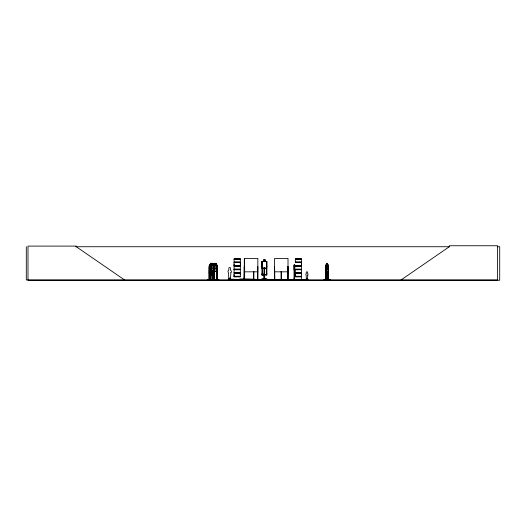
<?xml version="1.0" encoding="UTF-8"?>
<svg xmlns="http://www.w3.org/2000/svg" width="526" height="526" viewBox="0 0 526 526"><rect width="100%" height="100%" fill="white"/><g stroke="black" fill="none" stroke-linecap="round" stroke-linejoin="round"><path stroke-width="0.79" d="M234.077 276.242L234.077 273.158L240.349 273.158L240.343 276.242L234.077 276.242L234.083 274.704M234.077 265.696L234.077 262.619L240.349 262.619L240.343 265.696L234.077 265.696L234.083 264.157M240.343 274.704L240.343 273.158M240.343 264.157L240.343 262.619M295.342 276.242L295.342 274.704M301.602 274.704L301.602 273.158L295.336 273.158L295.336 276.242L301.608 276.242L301.608 273.158M301.602 264.157L301.602 262.619L295.336 262.619M262.415 267.859L262.389 274.953L261.902 274.953L261.948 261.547L262.435 261.553L261.928 262.099L262.27 267.616M278.984 279.957L283.396 279.694M229.461 278.392L229.717 278.241M234.024 279.911L240.356 279.839M295.27 269.358L301.608 269.417M295.316 279.957L301.608 279.832L301.602 276.86L295.336 276.86M242.433 279.707L246.004 279.694M328.112 279.957L328.185 266.564M328.112 271.62L328.448 269.976L328.152 271.62L325.896 271.62L325.956 264.972M244.261 279.957L244.465 266.564M288.024 279.964L288.005 258.417L274.598 258.417L274.579 279.964L274.572 279.477M323.589 279.924L330.63 279.714M209.243 268.635L209.683 266.991M216.817 271.567L217.297 269.983L217.297 265.551L216.837 264.972M216.85 271.62L217.297 269.983M207.27 279.924L218.954 279.714M210.67 279.931L210.624 279.477M266.498 267.616L266.879 266.524M326.179 264.972L325.923 265.584L326.192 265.025M210.808 271.153L210.124 273.073L211.058 271.534L212.017 273.047L211.288 271.16M210.446 268.641L209.867 269.963L209.867 273.04L210.446 273.592M325.686 265.584L325.969 265.025L328.132 265.025M210.446 273.033L211.537 273.04L211.537 271.501M209.177 279.964L209.197 265.558L209.572 264.972L210.407 264.972M212.78 270.844L212.373 273.645L209.657 273.645L209.243 273.066L209.611 264.972M214.062 264.972L213.681 265.558L214.095 264.972L214.91 264.972M326.291 265.577L326.685 263.322M234.037 269.319L240.356 269.417M294.021 279.431L294.041 265.025L294.567 264.433M229.093 279.95L228.231 279.957L228.415 278.872L228.606 279.569M230.625 279.95L230.243 279.944L230.789 279.957M230.73 279.944L230.927 278.872L230.73 279.569M306.02 279.957L306.112 279.234L306.237 279.7M307.697 279.957L307.368 279.957M307.651 279.95L307.789 279.234L307.657 279.7M211.537 275.243L211.537 273.592L212.116 273.04M328.204 279.931L328.139 271.291M211.86 265.025L211.261 265.577L211.261 268.654L211.86 269.976L212.971 269.976L213.569 268.654L213.569 265.577L212.971 265.025L212.971 263.322M401.036 279.964L449.322 246.733L449.322 245.754L497.603 245.754L497.603 279.964L26.3 279.964L26.3 246.733M212.156 279.931L212.116 271.501M306.112 279.819L307.914 279.95M293.764 279.398L294.567 279.431L294.56 278.944L294.001 278.944M75.665 246.733L449.572 246.733M497.234 246.733L499.7 246.733L499.7 280.246L27.996 280.246L27.996 246.102L76.283 246.102L76.283 246.733L124.563 279.964M234.077 258.904L240.356 258.904M295.329 258.904L301.608 258.904M234.083 259.213L240.343 259.213M295.342 259.213L301.602 259.213M265.176 259.916L263.631 259.916L263.631 261.567M295.336 262.001L301.608 262.001L301.608 259.029L295.329 259.016L295.342 262.001M234.037 262.211L240.395 262.211M295.29 262.211L301.648 262.211M234.037 262.402L240.395 262.402M295.29 262.402L301.648 262.402M211.57 264.972L211.57 263.322L210.367 263.322L209.861 268.654L210.446 269.976M211.781 264.972L211.781 263.322L213.01 263.322L213.01 264.972M214.871 263.322L216.101 263.322L216.061 265.025L216.659 265.577L216.659 268.654L216.061 269.976L214.95 269.976L214.352 268.654L214.91 263.322M326.547 263.322L327.534 263.322L327.534 264.972M210.407 263.375L211.537 263.375M211.82 263.375L212.971 263.375M214.91 263.375L216.061 263.375M326.58 263.375L327.507 263.375M212.326 264.972L210.965 264.972L210.591 265.558L210.959 271.62L210.591 269.983M212.971 264.972L213.78 264.972L214.2 265.551L213.753 271.62L209.558 271.62L209.236 269.983M216.068 264.972L216.876 264.972M325.91 264.972L326.685 264.972M327.376 264.972L328.145 264.972M209.585 265.025L213.766 265.025M214.075 265.025L216.857 265.025M214.167 265.551L214.108 279.964M217.297 265.551L217.218 279.964M325.607 265.558L325.633 279.964M327.843 265.025L328.158 265.551L327.849 264.972M295.336 265.696L301.608 265.696L301.608 262.619M234.037 265.913L240.395 265.913M295.29 265.913L301.648 265.913M234.037 266.103L240.395 266.103M294.054 266.024L294.514 266.024L294.507 279.431M295.29 266.103L301.648 266.103M295.336 266.32L301.608 266.32L301.608 269.286L295.342 269.207M210.446 266.564L210.893 266.564L210.867 279.964L210.933 279.477M214.128 266.564L213.661 266.564L213.694 279.964M217.218 266.564L216.771 266.564L216.732 279.964M257.845 266.564L257.641 279.964M274.598 266.564L274.855 279.964M288.018 266.564L287.748 279.964L287.722 279.477M325.633 266.564L326.041 266.564M327.935 266.564L328.592 266.564L328.592 279.964L328.605 279.477M262.441 268.161L266.314 268.161M234.083 269.207L240.343 269.207L240.349 266.32L234.077 266.32L234.077 269.286L240.356 269.286M295.329 269.286L301.608 269.292M234.083 269.753L240.343 269.753M295.342 269.753L301.602 269.753M325.607 269.983L325.942 271.62M209.585 271.567L213.766 271.567M214.075 271.567L216.857 271.567M325.923 271.567L328.132 271.567M214.049 271.62L216.89 271.62M244.307 271.824L257.839 271.824M274.598 271.824L288.018 271.824M295.336 272.54L301.608 272.54L301.608 269.575L295.329 269.555L295.342 272.54M234.037 272.757L240.395 272.757M295.29 272.757L301.648 272.757M234.037 272.948L240.395 272.948M295.29 272.948L301.648 272.948M209.243 273.066L209.69 273.645M263.967 273.54L264.243 279.161M262.408 273.888L262.408 274.986L262.428 273.888L261.869 273.888L261.869 275.006L266.899 275.006L266.879 261.58L261.711 261.534L261.711 268.24L266.735 268.24L266.735 261.534M266.899 273.888L266.34 273.888L266.34 275.006L266.386 267.892M262.428 274.73L266.34 274.73M210.407 275.295L211.616 275.295M264.177 275.427L264.591 275.427M234.037 276.452L240.395 276.452M295.29 276.452L301.648 276.452M234.037 276.643L240.395 276.643M295.29 276.643L301.648 276.643M234.077 276.86L240.349 276.86M263.98 278.852L264.466 278.852M229.106 279.431L230.224 279.431M209.539 279.477L209.006 279.477L209.019 279.964M210.4 279.477L210.933 279.477M212.175 279.477L212.708 279.477M214.167 279.477L213.49 279.477L213.503 279.964M216.725 279.477L217.258 279.477M230.927 279.569L228.409 279.569A116.844 76.119 2.6 0 1 234.103 279.175M326.33 279.477L325.594 279.477L325.752 279.964M327.895 279.477L328.632 279.477M251.974 279.714L255.537 279.714M285.796 279.707L290.201 279.957M306.586 279.608L307.302 279.608M234.083 279.747L240.343 279.747M261.133 279.707L260.87 279.964L267.576 279.964M295.342 279.747L301.602 279.747M306.106 279.7L307.789 279.7A223.984 28.075 -0.6 0 0 264.545 279.964M231.065 279.95L228.613 279.937M212.55 279.931L212.642 279.477M210.42 269.253L210.025 269.259L210.558 270.555M212.116 265.577L211.537 265.025L211.537 263.322M266.294 261.507L266.879 262.093L266.274 261.567M327.461 265.025L327.928 265.577L327.928 268.654L327.461 269.976L326.58 269.976L326.113 265.577L326.58 265.025L326.593 263.322M327.35 265.025L327.718 265.577M328.099 264.972L328.48 265.551L328.382 279.964M294.547 271.087L294.041 269.443L294.093 265.045M213.76 269.976L214.089 271.62M257.996 279.937L257.964 279.549M326.113 279.937L326.133 271.291M328.329 271.291L328.303 279.964M328.112 265.551L328.086 267.044M327.935 271.291L327.908 279.964M327.488 263.322L327.507 265.025M326.317 279.477L326.317 279.964L326.291 271.291M326.041 271.291L325.988 279.964L325.896 266.564M325.778 266.564L325.824 279.964M307.204 279.7L307.204 278.721L306.691 278.721L306.691 279.7M294.922 265.038L294.922 268.115M294.106 278.944L294.113 279.431M293.679 279.964L293.679 279.549L238.225 279.549L238.225 279.964M292.752 279.549L292.752 279.964M288.287 279.549L288.287 279.964M287.906 266.564L287.893 279.964M287.36 279.549L287.36 279.964M281.43 271.403L281.443 279.964M281.279 271.403L281.292 279.964M281.167 271.403L281.167 279.964L281.134 279.477M274.717 279.549L274.717 279.964M267.037 279.964L267.037 278.99L261.731 278.99L261.731 279.964M266.761 279.964C268.339 278.28 260.396 278.221 262.014 279.964M265.176 261.567L265.229 259.864L263.579 259.864L263.579 261.507M264.802 279.161L264.525 273.54L264.545 279.161M264.433 267.721L264.466 279.687M264.013 267.721L263.98 279.687M261.987 262.119L261.987 266.511M257.858 279.964L257.839 258.417L244.307 258.417L244.307 279.964L244.439 258.417M257.589 279.477L257.589 279.964M253.788 271.403L253.788 279.964M253.506 271.403L253.486 279.964M245.031 279.549L245.031 279.964M244.636 279.477L244.636 279.964L244.662 266.564L244.182 266.564L244.117 279.964M239.139 279.549L239.133 279.964M230.053 279.569L230.053 278.103L229.283 278.103L229.283 279.569M217.1 266.564L217.1 279.964L216.962 279.477M216.89 266.564L216.85 279.964M216.028 263.375L216.028 265.025M214.003 266.564L214.023 279.964M213.931 279.477L213.904 279.964M213.865 266.564L213.76 279.964M213.536 271.291L213.641 279.964M212.701 270.837L212.701 279.964M212.543 272.869L212.484 279.964L212.34 271.291M212.307 279.477L212.307 279.964M211.82 263.322L211.82 265.025M211.577 273.592L211.577 275.295M210.775 266.564L210.702 279.964M210.564 266.564L210.564 279.964M210.446 265.577L210.446 279.964M209.539 279.964L209.499 266.564L209.052 266.564L209.052 279.964M209.374 272.869L209.414 279.964M209.302 279.477L209.322 279.964M239.823 278.964A116.844 76.119 2.6 0 1 262.77 279.964M230.855 272.744L230.506 279.207L228.83 279.207L228.488 272.744A1.677 1.677 0 0 1 228.83 270.108L228.83 268.299A0.835 0.835 0 0 1 229.671 267.464A0.835 0.835 0 0 1 230.506 268.299L230.506 270.108A1.677 1.677 0 0 1 230.855 272.744M307.736 275.151L307.506 279.457L306.388 279.457L306.158 275.151A1.118 1.118 0 0 1 306.388 273.395C305.369 271.192 308.525 271.192 307.506 273.395A1.118 1.118 0 0 1 307.736 275.151M240.356 259.029L234.077 259.029L234.083 262.001L240.349 262.001L240.349 259.029M264.9 260.192L263.907 260.192L263.907 260.738L264.9 260.738L264.9 260.192M211.34 263.651L210.637 263.651L210.637 264.203L211.34 264.203L211.34 263.651M212.774 263.651L212.057 263.651L212.057 264.203L212.774 264.203L212.774 263.651M215.864 263.651L215.147 263.651L215.147 264.203L215.864 264.203L215.864 263.651M327.303 263.651L326.738 263.651L326.738 264.203L327.303 264.203L327.303 263.651M212.971 265.577L211.86 265.577L211.86 268.654L212.971 268.654L212.971 265.577M216.061 265.577L214.95 265.577L214.95 268.654L216.061 268.654L216.061 265.577M327.461 265.577L326.58 265.577L326.58 268.654L327.461 268.654L327.461 265.577M240.356 269.555L234.077 269.575L234.083 272.54L240.349 272.54L240.349 269.575M211.34 274.414L210.643 274.414L210.643 274.966L211.34 274.966L211.34 274.414M253.663 279.964L253.663 271.403L253.611 279.964"/></g></svg>
